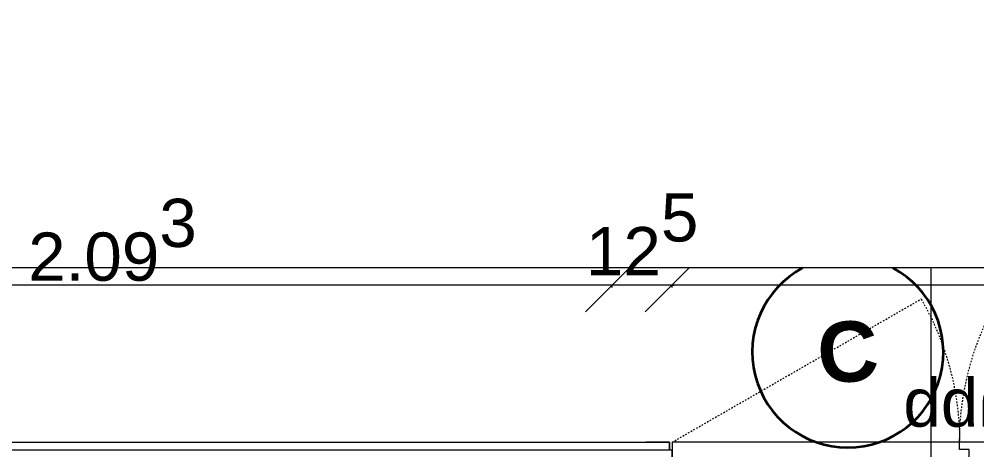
# Model space of a CAD drawing. Header units: metres. Extents: x -63 to 297, y -105 to 408.
# Drawn here: x 166.9 to 228.2, y 247.7 to 275.3 of the extents above; entities that cross this region are included whole.
import ezdxf

# ---------------------------------------------------------------- set-up
doc = ezdxf.new("R2010")
doc.units = ezdxf.units.M
doc.header["$LTSCALE"] = 0.00508
doc.header["$PDMODE"] = 1
for name, pattern in [('gestrichelt-klein', [0.19685, 0.068898, -0.127953]), ('Ohne Titel-6', [1.0537, 0.590515, -0.19684, 0.069505, -0.19684]), ('Ohne Titel-9', [2.558905, 1.968385, -0.19684, 0.19684, -0.19684])]:
    doc.linetypes.add(name, pattern=pattern)
for name, color, linetype, lineweight in [('221_Fenster', 7, 'Continuous', 9), ('271_Gipserarbeiten-allgemein', 7, 'Continuous', 18), ('273.0_Innentueren', 7, 'Continuous', 18), ('Linien-0.03', 7, 'Continuous', 5), ('Linien-gestrichelt', 7, 'gestrichelt-klein', 5), ('Linien-stripu', 7, 'Ohne Titel-6', 5), ('Symbole', 7, 'Continuous', 5)]:
    doc.layers.add(name, color=color, linetype=linetype, lineweight=lineweight)
for name, color, linetype, lineweight, true_color in [('271_Gipserarbeiten-LBW Schacht', 226, 'Continuous', 18, 0x811264), ('273.1_Akustikplatte', 32, 'Continuous', 13, 0xe95800), ('Bemaßung-Leichtbau', 22, 'Continuous', 5, 0xb54400), ('Bemaßung-Rohbau', 18, 'Continuous', 5, 0x000000), ('Linien-Achsen', 150, 'Ohne Titel-9', 35, 0x0099ff), ('Text-Feuerpolizei', 12, 'Continuous', 5, 0xdd0000)]:
    doc.layers.add(name, color=color, linetype=linetype, lineweight=lineweight, true_color=true_color)
doc.styles.add('Arial', font='arial.ttf')
doc.styles.add('Arial (bold)', font='')
doc.styles.get('Arial (bold)').set_extended_font_data('Arial', bold=True)
doc.dimstyles.new('vbk_50', dxfattribs={"dimtxt": 101.016365, "dimasz": 0.002245, "dimexe": 0.0015, "dimexo": 0.003, "dimgap": 0.0005, "dimtad": 1, "dimdec": 3, "dimzin": 3, "dimdsep": 46, "dimtxsty": 'Arial', "dimblk": 'VW_SLASH', "dimblk1": 'VW_SLASH', "dimblk2": 'VW_SLASH', "dimcen": 0, "dimdle": 0.002, "dimazin": 0, "dimtfac": 0.9, "dimtdec": 3, "dimtix": 1, "dimtmove": 0, "dimatfit": 0, "dimldrblk": 'DOT', "dimfxl": 0.005, "dimfxlon": 1, "dimfrac": 2, "dimtolj": 1, "dimtzin": 3, "dimarcsym": 0})

# ---------------------------------------------------------------- blocks, each defined once
blk = doc.blocks.new('GRUP_GR_Zi-Typ1.0 (2D)')
at = {"layer": 'Linien-0.03', "linetype": 'Continuous', "lineweight": 5}
blk.add_point((0, 0), dxfattribs=at)
blk = doc.blocks.new('VW_SLASH')
at = {"color": 0, "linetype": 'ByBlock', "lineweight": -2}
blk.add_line((0.5, 0), (-1, 0), dxfattribs=at)
at = {"color": 0, "lineweight": 20, "flags": 128}
blk.add_lwpolyline([(25, 25), (-25, -25)], dxfattribs=at)
blk = doc.blocks.new('*D244')
at = {"layer": 'Bemaßung-Rohbau', "color": 0, "lineweight": -2, "transparency": 16777216}
for p, q in [((182.504, 224.626), (182.504, 224.694)), ((190.158, 224.557), (180.208, 224.557)), ((182.504, 102.091), (182.504, 224.557)), ((190.158, 102.091), (180.208, 102.091)), ((182.504, 102.023), (182.504, 101.954))]:
    blk.add_line(p, q, dxfattribs=at)
at = {"layer": 'Defpoints', "color": 0, "transparency": 16777216}
for p in [(182.504, 224.557), (296.644, 224.557), (219.365, 102.091)]:
    blk.add_point(p, dxfattribs=at)
at = {"layer": 'Bemaßung-Rohbau', "color": 0, "lineweight": -2, "transparency": 16777216, "xscale": 0.0687284852486191, "yscale": 0.0687284852486191, "zscale": 0.0687284852486191}
for p, rotation in [((182.504, 224.557), 270), ((182.504, 102.091), 90)]:
    blk.add_blockref('VW_SLASH', p, dxfattribs=dict(at, rotation=rotation))
at = {"layer": 'Bemaßung-Rohbau', "color": 0, "transparency": 16777216, "insert": (179.254, 404.051), "char_height": 3.0928, "attachment_point": 5, "rotation": 90, "style": 'Arial'}
blk.add_mtext('\\A1;4.00', dxfattribs=at)
blk = doc.blocks.new('_DOT')
at = {"color": 0, "linetype": 'ByBlock', "lineweight": -2}
blk.add_line((-0.5, 0), (-1, 0), dxfattribs=at)
at = {"color": 0, "linetype": 'ByBlock', "const_width": 0.5}
blk.add_lwpolyline([(-0.25, 0, 1), (0.25, 0, 1)], format="xyb", close=True, dxfattribs=at)
blk = doc.blocks.new('HT_GR_Rev-Öffnung-1')
at = {"layer": '271_Gipserarbeiten-LBW Schacht', "flags": 128}
for points in [[(-0.686, 0.045), (-0.603, 0.045), (-0.603, -0.045), (-0.686, -0.045)], [(0.655, 0.045), (0.6, 0.045), (0.6, -0.045), (0.655, -0.045)]]:
    blk.add_lwpolyline(points, dxfattribs=at)
at = {"layer": '273.0_Innentueren', "flags": 128}
for points in [[(-0.603, 0.091), (0.6, 0.091), (0.6, 0.056), (-0.603, 0.056)], [(-0.603, 0.056), (-0.575, 0.056), (-0.575, -0.045), (-0.603, -0.045)], [(0.572, 0.056), (0.6, 0.056), (0.6, -0.045), (0.572, -0.045)]]:
    blk.add_lwpolyline(points, close=True, dxfattribs=at)
blk.add_lwpolyline([(-0.022, 0.056), (-0.022, 0.076), (-0.002, 0.076), (-0.002, 0.096)], dxfattribs=at)
at = {"layer": '273.1_Akustikplatte', "flags": 128}
for points in [[(-0.686, 0.075), (-0.608, 0.075), (-0.608, 0.091), (-0.686, 0.091)], [(0.655, 0.075), (0.605, 0.075), (0.605, 0.091), (0.655, 0.091)]]:
    blk.add_lwpolyline(points, dxfattribs=at)
at = {"layer": 'Linien-0.03', "flags": 128}
for points in [[(0.655, 0.025), (0.62, 0.025), (0.62, -0.045)], [(0.655, 0.005), (0.64, 0.005), (0.64, -0.045), (0.655, -0.045)]]:
    blk.add_lwpolyline(points, dxfattribs=at)
at = {"layer": 'Linien-0.03', "linetype": 'Continuous', "lineweight": 5}
for p in [(-0.603, -0.045), (0.6, -0.045)]:
    blk.add_point(p, dxfattribs=at)
at = {"layer": 'Linien-gestrichelt'}
for p, q in [((-0.603, 0.091), (-0.0824, 0.391)), ((0.6, 0.091), (0.0784, 0.391))]:
    blk.add_line(p, q, dxfattribs=at)
for centre, start, end in [((-0.602, 0.091), 0, 30), ((0.598, 0.091), 150, 180)]:
    blk.add_arc(centre, 0.6, start, end, dxfattribs=at)
at = {"layer": 'Linien-stripu'}
blk.add_line((-0.575, -0.045), (0.572, -0.045), dxfattribs=at)
at = {"layer": 'Text-Feuerpolizei', "insert": (-0.002, 0.2245), "char_height": 0.10102, "attachment_point": 2, "line_spacing_factor": 0.967741, "style": 'Arial'}
blk.add_mtext('nbb', dxfattribs=at)
blk = doc.blocks.new('*E263')
at = {"layer": '273.1_Akustikplatte'}
for p, q in [((57.375, 109.944, 0), (130.349, 109.944, 0)), ((130.349, 109.944, 0), (130.349, 109.454, 0)), ((57.865, 109.454, 0), (130.349, 109.454, 0))]:
    blk.add_line(p, q, dxfattribs=at)
at = {"layer": 'Linien-0.03'}
for p in [(57.865, 109.454, 0), (57.865, 109.454, 0), (130.502, 108.535, 0)]:
    blk.add_line(p, (130.502, 109.454, 0), dxfattribs=at)
at = {"layer": '221_Fenster', "color": 7, "xscale": -30.61642184477572, "yscale": 30.61642184477572, "zscale": 30.61642184477572}
blk.add_blockref('HT_GR_Rev-Öffnung-1', (148.872, 107.157, 0), dxfattribs=at)
blk = doc.blocks.new('*E374')
at = {"layer": 'Bemaßung-Leichtbau'}
for p, q in [((128.3938, 275.4292), (128.3938, 275.6282)), ((128.3938, 275.4292), (128.3938, 275.6282)), ((132.2209, 275.4292), (132.2209, 275.6282)), ((132.2209, 275.4292), (132.2209, 275.6282)), ((128.3251, 275.5823), (64.3977, 275.5823)), ((128.3251, 275.5823), (128.2564, 275.5823)), ((132.2209, 275.5823), (128.3938, 275.5823)), ((132.2896, 275.5823), (132.3584, 275.5823)), ((180.4623, 275.5823), (132.2896, 275.5823))]:
    blk.add_line(p, q, dxfattribs=at)
at = {"layer": 'Bemaßung-Leichtbau', "color": 22, "linetype": 'Continuous', "lineweight": 5, "true_color": 0xb54400}
for p, q in [((128.4282, 275.5823), (128.3251, 275.5823)), ((128.4282, 275.5823), (128.3251, 275.5823)), ((132.1865, 275.5823), (132.2896, 275.5823)), ((132.1865, 275.5823), (132.2896, 275.5823))]:
    blk.add_line(p, q, dxfattribs=at)
at = {"layer": 'Bemaßung-Leichtbau', "color": 22, "lineweight": 20, "true_color": 0xb54400, "flags": 128}
for points in [[(129.4958, 276.6843), (126.6754, 273.8639)], [(129.4958, 276.6843), (126.6754, 273.8639)], [(130.5025, 273.8639), (133.3229, 276.6843)], [(130.5025, 273.8639), (133.3229, 276.6843)]]:
    blk.add_lwpolyline(points, dxfattribs=at)
at = {"layer": 'Bemaßung-Leichtbau', "char_height": 3.09276, "attachment_point": 5, "style": 'Arial'}
for s, insert in [('\\A1;2.09\\S3^ ;', (96.3614, 278.4697)), ('\\A1;12\\S5^ ;', (130.3074, 278.8434))]:
    blk.add_mtext(s, dxfattribs=dict(at, insert=insert))
blk = doc.blocks.new('*E411')
at = {"layer": 'Linien-Achsen', "linetype": 'Continuous'}
blk.add_arc((6.123, 6.123, 0), 6.123, 118.20011, 61.79989, dxfattribs=at)
at = {"layer": 'Linien-Achsen', "insert": (6.123, 6.123, 0), "char_height": 3.866, "width": 9.18493, "attachment_point": 5, "rotation": 4, "line_spacing_factor": 0.967741, "style": 'Arial (bold)'}
blk.add_mtext('C', dxfattribs=at)

msp = doc.modelspace()

# ---------------------------------------------------------------- linework, layer by layer
at = {"layer": 'Linien-0.03', "linetype": 'Continuous'}
msp.add_lwpolyline([(31.3575, -58.8574), (256.9364, -58.8574), (256.9364, 259.337), (31.3575, 259.337)], close=True, dxfattribs=at)
at = {"layer": 'Linien-0.03'}
msp.add_lwpolyline([(225.2877, 259.337), (225.2877, -58.8574)], dxfattribs=at)

# ---------------------------------------------------------------- block references
at = {"layer": '271_Gipserarbeiten-allgemein', "color": 7}
msp.add_blockref('*E263', (78.1924, 138.2186, 0), dxfattribs=at)
at = {"layer": 'Bemaßung-Leichtbau', "color": 7}
msp.add_blockref('*E374', (76.474, -17.3473), dxfattribs=at)
at = {"layer": 'Linien-Achsen'}
msp.add_blockref('*E411', (213.8384, 247.8173, 0), dxfattribs=at)
at = {"layer": 'Symbole', "color": 7, "xscale": -30.61642184477572, "yscale": 30.61642184477572, "zscale": 30.61642184477572}
msp.add_blockref('GRUP_GR_Zi-Typ1.0 (2D)', (206.7814, 249.0501), dxfattribs=at)

# ---------------------------------------------------------------- dimensions: what is measured, and where the dimension line sits
at = {"layer": 'Bemaßung-Rohbau'}
dim = msp.add_linear_dim(base=(182.5038, 224.557), p1=(219.3647, 102.0913), p2=(296.6438, 224.557), angle=270, text='4.00', dimstyle='vbk_50', override={"dimscale": 30.616422, "dimtxt": 0.101016, "dimexe": 0.075, "dimgap": 0.025, "dimlfac": 0.032662, "dimpost": '<>', "dimtxsty": 'Arial', "dimdle": 0.1, "dimtix": 0, "dimtmove": 2, "dimfxl": 0.25}, dxfattribs=at)
dim.commit()
dim.dimension.update_dxf_attribs({"geometry": '*D244', "text_midpoint": (179.2542, 404.0512), "dimtype": 160})

doc.saveas('drawing.dxf')
